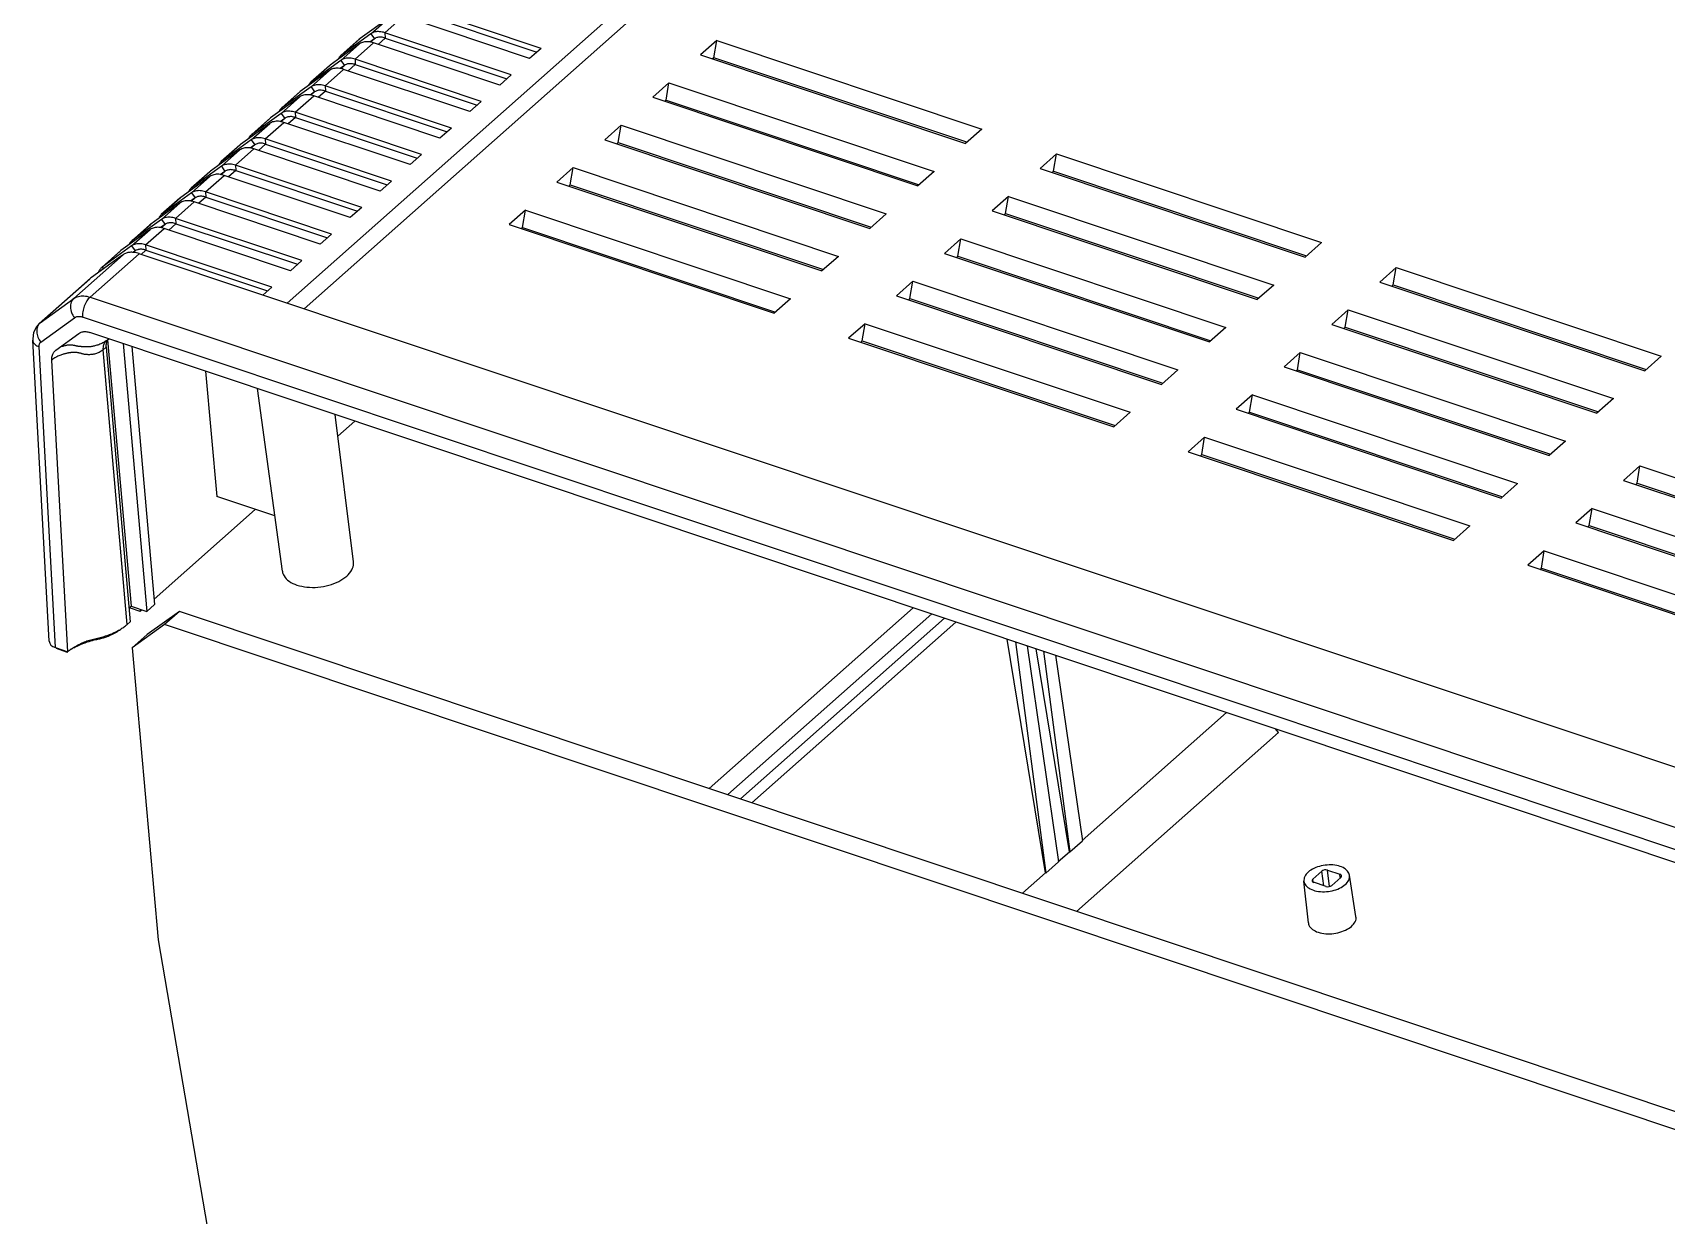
# Model space of a CAD drawing. Header units: millimetres. Extents: x 2015 to 2819, y -1311 to -752.
# Drawn here: x 2293 to 2408.1, y -1187.8 to -1104.4 of the extents above; entities that cross this region are included whole.
import ezdxf

# ---------------------------------------------------------------- set-up
doc = ezdxf.new("R2010")
doc.units = ezdxf.units.MM
doc.layers.add('06___PRT_ALL_SURFS', color=7, linetype='Continuous')

# ---------------------------------------------------------------- blocks, each defined once
blk = doc.blocks.new('*u43')
at = {"color": 7, "linetype": 'Continuous'}
for p, q in [((-119.05, 39.92), (-120.66, 69.31)), ((-112.05, 42.19), (-114.41, 69)), ((-114.12, 69.26), (-111.75, 42.45)), ((-113.96, 69.99), (-111.67, 43.96)), ((-112.45, 69.61), (-110.14, 43.45)), ((-111.61, 69.33), (-109.38, 44.13)), ((-117.84, 39.51), (-119.4, 67.99)), ((-104.42, 66.93), (-103.29, 54.67)), ((-96.9, 47.38), (-99.34, 65.23)), ((-89.96, 48.29), (-91.74, 62.69)), ((-89.82, 62.04), (-91.48, 60.57)), ((-97.64, 52.78), (-103.29, 54.67)), ((-99.55, 53.42), (-109.43, 44.65)), ((-111.67, 43.96), (-111.87, 43.78)), ((-111.76, 43.88), (-111.74, 43.78)), ((-110.78, 43.46), (-111.74, 43.78)), ((-111.67, 43.96), (-110.14, 43.45)), ((-110.8, 43.67), (-110.78, 43.46)), ((-110.61, 43.61), (-110.78, 43.46)), ((-109.38, 44.13), (-110.14, 43.45)), ((-106.96, 43.46), (-110.1, 41.19)), ((-106.96, 43.46), (-108.42, 42.17)), ((61.31, -12.82), (-106.96, 43.46)), ((-35.33, 43.82), (-55.24, 26.16)), ((-33.51, 43.21), (-53.42, 25.56)), ((-112.05, 42.19), (-111.75, 42.45)), ((-108.42, 42.17), (-111.56, 39.9)), ((61.03, -14.51), (-108.42, 42.17)), ((-32.26, 42.79), (-52.17, 25.14)), ((-51.06, 24.77), (-31.15, 42.42)), ((-119.05, 39.92), (-117.84, 39.51)), ((-110.1, 41.19), (-111.56, 39.9)), ((-111.56, 39.9), (-109.04, 11.39)), ((-22.39, 17.92), (-26.13, 40.74)), ((-25.33, 40.47), (-22.36, 17.89)), ((-24.2, 40.09), (-21.12, 18.99)), ((-118.74, 39.76), (-118.74, 39.81)), ((-118.74, 39.76), (-117.91, 39.49)), ((-117.91, 39.49), (-117.92, 39.54)), ((-20.05, 19.99), (-23.3, 39.79)), ((-22.6, 39.56), (-20.03, 19.96)), ((-21.42, 39.17), (-18.79, 21.06)), ((-18.81, 21.09), (-4.72, 33.58)), ((0.34, 31.63), (0.05, 31.98)), ((-19.37, 14.16), (0.34, 31.63)), ((-20.03, 19.96), (-18.79, 21.06)), ((-21.15, 19.02), (-20.05, 19.99)), ((-20.05, 19.99), (-20.03, 19.96)), ((-24.63, 15.93), (-22.39, 17.92)), ((-22.39, 17.92), (-22.36, 17.89)), ((-22.36, 17.89), (-21.12, 18.99)), ((3.69, 17.31), (4.57, 18.09)), ((4.76, 16.67), (4.57, 18.09)), ((5.34, 16.59), (5.13, 18.19)), ((5.13, 18.19), (6.33, 17.78)), ((6.37, 17.46), (6.33, 17.78)), ((7.9, 13.65), (7.29, 17.7)), ((3.27, 13.04), (2.83, 17.11)), ((3.74, 17.02), (3.69, 17.31)), ((4.99, 16.59), (3.78, 17)), ((6.42, 17.47), (5.55, 16.69)), ((-109.04, 11.39), (-104.02, -17.95))]:
    blk.add_line(p, q, dxfattribs=at)
for centre, radius, start, end in [((-115.51, 46.28), 5.36, 300.6356, 303.397), ((-115.29, 45.95), 4.96, 303.4045, 305.7786), ((-115.07, 45.64), 4.58, 305.7717, 308.4023), ((-114.85, 45.36), 4.23, 308.4096, 310.6594), ((-114.72, 45.21), 4.03, 310.6707, 311.5623), ((-114.3, 34.58), 6.1, 119.1357, 122.7957), ((-114.74, 35.23), 5.31, 126.1103, 126.7138), ((-115.15, 36.47), 4.07, 129.6646, 131.5449), ((-114.98, 36.27), 4.33, 127.6366, 129.662), ((-114.79, 36.02), 4.64, 125.7493, 127.6369)]:
    blk.add_arc(centre, radius, start, end, dxfattribs=at)
for centre, major_axis, ratio, start_param, end_param in [((-118.17, 40.69), (1.49, 0.19), 0.572964, 3.099363, 4.008708), ((4.89, 17.98), (0.397, 0.052), 0.574213, 0.86858, 2.439072), ((6.1, 17.58), (0.397, 0.052), 0.573868, 5.580869, 7.151361), ((4.02, 17.2), (0.397, 0.052), 0.573868, 2.439276, 4.009768), ((5.22, 16.8), (0.397, 0.052), 0.574213, -2.273013, -0.702521)]:
    blk.add_ellipse(centre, major_axis=major_axis, ratio=ratio, start_param=start_param, end_param=end_param, dxfattribs=at)
for points, start_tangent, end_tangent in [([(-90.62, 46.9), (-90.12, 47.51), (-89.95, 48.15), (-89.96, 48.29)], (0.748212, 0.663459), (-0.129359, 0.991598)), ([(-96.9, 47.39), (-96.74, 46.93), (-96.25, 46.41), (-95.48, 46.03), (-94.51, 45.83), (-93.43, 45.82), (-92.36, 46.02), (-91.39, 46.39), (-90.62, 46.9)], (0.141841, -0.989889), (0.748212, 0.663459)), ([(-117.5, 39.79), (-117.11, 40.04), (-116.68, 40.27), (-116.22, 40.48), (-115.73, 40.65), (-115.21, 40.79), (-114.68, 40.91), (-114.16, 41.06), (-113.67, 41.23), (-113.21, 41.44), (-112.78, 41.67)], (0.81147, 0.584394), (0.860243, 0.509884)), ([(-117.27, 39.9), (-116.81, 40.13), (-115.95, 40.47), (-115.26, 40.67), (-115.03, 40.72), (-114.63, 40.81), (-114.26, 40.92), (-113.56, 41.2), (-112.56, 41.81)], (0.873206, 0.487352), (0.780239, 0.625482)), ([(-118.97, 39.88), (-118.88, 39.83), (-118.74, 39.76)], (0.800723, -0.599035), (0.948352, -0.31722)), ([(3.25, 18), (2.91, 17.56), (2.83, 17.11)], (-0.748212, -0.663459), (0.107384, -0.994218)), ([(7.29, 17.7), (7.1, 18.09), (6.66, 18.43), (6.04, 18.64), (5.29, 18.7), (4.52, 18.6), (3.81, 18.36), (3.25, 18)], (-0.152706, 0.988272), (-0.748212, -0.663459)), ([(6.87, 16.78), (7.21, 17.22), (7.29, 17.68), (7.29, 17.7)], (0.748212, 0.663459), (-0.152706, 0.988272)), ([(2.83, 17.11), (2.83, 17.1), (3.01, 16.69), (3.45, 16.35), (4.07, 16.14), (4.83, 16.08), (5.6, 16.18), (6.31, 16.42), (6.87, 16.78)], (0.107384, -0.994218), (0.748212, 0.663459)), ([(3.27, 13.04), (3.27, 13.03), (3.46, 12.6), (3.92, 12.25), (4.57, 12.03), (5.35, 11.97), (6.15, 12.07), (6.89, 12.33), (7.47, 12.7)], (0.107463, -0.994209), (0.748212, 0.663459)), ([(7.47, 12.7), (7.82, 13.15), (7.91, 13.63), (7.9, 13.65)], (0.748212, 0.663459), (-0.152781, 0.98826))]:
    blk.add_spline(points, degree=3, dxfattribs=dict(at, start_tangent=start_tangent, end_tangent=end_tangent))
at = {"layer": '06___PRT_ALL_SURFS', "color": 7, "linetype": 'Continuous'}
for p, q in [((12.5, 170.15), (-96.43, 73.55)), ((13.74, 169.23), (-94.78, 73)), ((-71.64, 98.43), (-83.97, 102.55)), ((-86.45, 101.47), (-89.31, 99.4)), ((-88.26, 99.86), (-86.45, 101.47)), ((-86.89, 99.97), (-85.08, 101.57)), ((-72.76, 97.45), (-85.08, 101.57)), ((-83.94, 102.04), (-72.05, 98.07)), ((-89.39, 99.34), (-91.19, 97.74)), ((-88.26, 99.86), (-91.11, 97.8)), ((-91.11, 97.8), (-89.31, 99.4)), ((-89.81, 97.38), (-88, 98.98)), ((-89.31, 99.4), (-89.39, 99.34)), ((-87.91, 99.37), (-88.35, 99.05)), ((-87.91, 99.37), (-88.29, 99.04)), ((-88.26, 99.86), (-87.91, 99.37)), ((-75.68, 94.86), (-88, 98.98)), ((-86.86, 99.45), (-87.56, 98.83)), ((-86.89, 99.97), (-86.86, 99.45)), ((-74.56, 95.84), (-86.89, 99.97)), ((-86.86, 99.45), (-74.98, 95.48)), ((-54.49, 99.22), (-56.08, 97.8)), ((-54.77, 97.53), (-54.49, 99.22)), ((-54.49, 99.22), (-28.61, 90.56)), ((-89.37, 98.88), (-92.23, 96.81)), ((-91.11, 97.8), (-91.19, 97.74)), ((-91.18, 97.27), (-89.37, 98.88)), ((-91.11, 97.8), (-91.03, 97.68)), ((-89.81, 97.38), (-89.78, 96.86)), ((-77.48, 93.25), (-89.81, 97.38)), ((-71.64, 98.43), (-72.76, 97.45)), ((-56.08, 97.8), (-30.2, 89.15)), ((-54.77, 97.53), (-54.91, 97.41)), ((-30.07, 89.27), (-54.77, 97.53)), ((-92.29, 96.29), (-95.15, 94.22)), ((-92.31, 96.75), (-94.11, 95.15)), ((-94.1, 94.68), (-92.29, 96.29)), ((-91.18, 97.27), (-94.03, 95.21)), ((-94.03, 95.21), (-92.23, 96.81)), ((-92.73, 94.79), (-90.92, 96.39)), ((-92.23, 96.81), (-92.31, 96.75)), ((-90.83, 96.78), (-91.27, 96.46)), ((-90.83, 96.78), (-91.21, 96.45)), ((-91.18, 97.27), (-90.83, 96.78)), ((-78.6, 92.27), (-90.92, 96.39)), ((-89.78, 96.86), (-90.48, 96.24)), ((-89.78, 96.86), (-77.9, 92.89)), ((-74.56, 95.84), (-75.68, 94.86)), ((-95.23, 94.16), (-97.03, 92.56)), ((-94.1, 94.68), (-96.96, 92.62)), ((-96.96, 92.62), (-95.15, 94.22)), ((-95.15, 94.22), (-95.23, 94.16)), ((-93.75, 94.19), (-94.19, 93.87)), ((-93.75, 94.19), (-94.13, 93.86)), ((-94.03, 95.21), (-94.11, 95.15)), ((-94.1, 94.68), (-93.75, 94.19)), ((-94.03, 95.21), (-93.95, 95.09)), ((-92.7, 94.27), (-93.4, 93.65)), ((-92.73, 94.79), (-92.7, 94.27)), ((-80.4, 90.66), (-92.73, 94.79)), ((-92.7, 94.27), (-80.82, 90.3)), ((-59.16, 95.07), (-60.75, 93.66)), ((-59.44, 93.39), (-59.16, 95.07)), ((-59.16, 95.07), (-33.28, 86.42)), ((-95.21, 93.7), (-98.07, 91.64)), ((-96.96, 92.62), (-97.03, 92.56)), ((-97.02, 92.09), (-95.21, 93.7)), ((-96.96, 92.62), (-96.87, 92.5)), ((-95.65, 92.2), (-93.84, 93.8)), ((-81.52, 89.68), (-93.84, 93.8)), ((-77.48, 93.25), (-78.6, 92.27)), ((-60.75, 93.66), (-34.87, 85)), ((-59.58, 93.27), (-59.44, 93.39)), ((-59.44, 93.39), (-34.74, 85.12)), ((-98.13, 91.11), (-100.99, 89.05)), ((-98.15, 91.57), (-99.95, 89.97)), ((-99.94, 89.5), (-98.13, 91.11)), ((-97.02, 92.09), (-99.88, 90.03)), ((-99.88, 90.03), (-98.07, 91.64)), ((-98.57, 89.61), (-96.76, 91.21)), ((-98.07, 91.64), (-98.15, 91.57)), ((-96.67, 91.6), (-97.11, 91.28)), ((-96.67, 91.6), (-97.05, 91.27)), ((-97.02, 92.09), (-96.67, 91.6)), ((-84.44, 87.09), (-96.76, 91.21)), ((-95.62, 91.68), (-96.32, 91.06)), ((-95.65, 92.2), (-95.62, 91.68)), ((-83.32, 88.07), (-95.65, 92.2)), ((-95.62, 91.68), (-83.74, 87.71)), ((-63.83, 90.93), (-65.43, 89.52)), ((-64.12, 89.24), (-63.83, 90.93)), ((-63.83, 90.93), (-37.95, 82.27)), ((-99.94, 89.5), (-102.8, 87.44)), ((-99.88, 90.03), (-99.95, 89.97)), ((-99.94, 89.5), (-99.59, 89.01)), ((-99.88, 90.03), (-99.79, 89.91)), ((-98.57, 89.61), (-98.54, 89.09)), ((-86.24, 85.48), (-98.57, 89.61)), ((-80.4, 90.66), (-81.52, 89.68)), ((-65.43, 89.52), (-39.55, 80.86)), ((-28.61, 90.56), (-30.2, 89.15)), ((-101.05, 88.52), (-103.91, 86.46)), ((-101.07, 88.98), (-102.88, 87.38)), ((-102.86, 86.92), (-101.05, 88.52)), ((-102.8, 87.44), (-100.99, 89.05)), ((-101.49, 87.02), (-99.68, 88.62)), ((-100.99, 89.05), (-101.07, 88.98)), ((-99.59, 89.01), (-100.04, 88.69)), ((-99.59, 89.01), (-99.97, 88.68)), ((-87.36, 84.5), (-99.68, 88.62)), ((-98.54, 89.09), (-99.24, 88.47)), ((-98.54, 89.09), (-86.66, 85.12)), ((-83.32, 88.07), (-84.44, 87.09)), ((-64.25, 89.12), (-64.12, 89.24)), ((-64.12, 89.24), (-39.41, 80.98)), ((-21.33, 88.13), (-22.92, 86.71)), ((-21.61, 86.44), (-21.33, 88.13)), ((-21.33, 88.13), (4.55, 79.47)), ((-103.99, 86.39), (-105.8, 84.79)), ((-102.86, 86.92), (-105.72, 84.85)), ((-105.72, 84.85), (-103.91, 86.46)), ((-103.91, 86.46), (-103.99, 86.39)), ((-102.51, 86.42), (-102.96, 86.1)), ((-102.51, 86.42), (-102.89, 86.09)), ((-102.8, 87.44), (-102.88, 87.38)), ((-102.86, 86.92), (-102.51, 86.42)), ((-102.8, 87.44), (-102.71, 87.32)), ((-101.46, 86.5), (-102.16, 85.88)), ((-101.49, 87.02), (-101.46, 86.5)), ((-89.16, 82.89), (-101.49, 87.02)), ((-101.46, 86.5), (-89.58, 82.53)), ((-68.5, 86.79), (-70.1, 85.37)), ((-68.79, 85.1), (-68.5, 86.79)), ((-68.5, 86.79), (-42.62, 78.13)), ((-33.28, 86.42), (-34.87, 85)), ((-22.92, 86.71), (2.95, 78.05)), ((-21.75, 86.32), (-21.61, 86.44)), ((-21.61, 86.44), (3.09, 78.18)), ((-103.97, 85.93), (-106.83, 83.87)), ((-105.72, 84.85), (-105.8, 84.79)), ((-105.78, 84.33), (-103.97, 85.93)), ((-105.72, 84.85), (-105.63, 84.73)), ((-104.41, 84.43), (-102.6, 86.03)), ((-90.28, 81.91), (-102.6, 86.03)), ((-86.24, 85.48), (-87.36, 84.5)), ((-70.1, 85.37), (-44.22, 76.72)), ((-68.92, 84.98), (-68.79, 85.1)), ((-68.79, 85.1), (-44.08, 76.84)), ((-106.89, 83.34), (-109.75, 81.28)), ((-106.91, 83.8), (-108.72, 82.2)), ((-108.7, 81.74), (-106.89, 83.34)), ((-105.78, 84.33), (-108.64, 82.26)), ((-108.64, 82.26), (-106.83, 83.87)), ((-107.33, 81.84), (-105.52, 83.44)), ((-106.83, 83.87), (-106.91, 83.8)), ((-105.43, 83.83), (-105.88, 83.51)), ((-105.43, 83.83), (-105.81, 83.5)), ((-105.78, 84.33), (-105.43, 83.83)), ((-93.2, 79.32), (-105.52, 83.44)), ((-104.38, 83.91), (-105.08, 83.29)), ((-104.41, 84.43), (-104.38, 83.91)), ((-92.09, 80.3), (-104.41, 84.43)), ((-104.38, 83.91), (-92.5, 79.94)), ((-26, 83.98), (-27.6, 82.57)), ((-26.29, 82.3), (-26, 83.98)), ((-26, 83.98), (-0.12, 75.33)), ((-108.7, 81.74), (-111.56, 79.67)), ((-108.64, 82.26), (-108.72, 82.2)), ((-108.7, 81.74), (-108.35, 81.25)), ((-108.64, 82.26), (-108.55, 82.14)), ((-107.33, 81.84), (-107.3, 81.32)), ((-95.01, 77.72), (-107.33, 81.84)), ((-89.16, 82.89), (-90.28, 81.91)), ((-73.18, 82.64), (-74.77, 81.23)), ((-73.46, 80.96), (-73.18, 82.64)), ((-73.18, 82.64), (-47.3, 73.99)), ((-37.95, 82.27), (-39.55, 80.86)), ((-27.6, 82.57), (-1.72, 73.91)), ((-26.42, 82.17), (-26.29, 82.3)), ((-26.29, 82.3), (-1.58, 74.03)), ((-109.81, 80.75), (-112.67, 78.69)), ((-109.83, 81.21), (-111.64, 79.61)), ((-111.62, 79.15), (-109.81, 80.75)), ((-111.56, 79.67), (-109.75, 81.28)), ((-110.25, 79.25), (-108.44, 80.85)), ((-109.75, 81.28), (-109.83, 81.21)), ((-108.35, 81.25), (-108.8, 80.93)), ((-108.35, 81.25), (-108.73, 80.91)), ((-96.12, 76.73), (-108.44, 80.85)), ((-107.3, 81.32), (-108, 80.7)), ((-107.3, 81.32), (-95.42, 77.35)), ((-92.09, 80.3), (-93.2, 79.32)), ((-74.77, 81.23), (-48.89, 72.57)), ((-73.6, 80.84), (-73.46, 80.96)), ((-73.46, 80.96), (-48.76, 72.69)), ((-30.67, 79.84), (-32.27, 78.42)), ((-30.96, 78.15), (-30.67, 79.84)), ((-30.67, 79.84), (-4.79, 71.18)), ((-112.45, 78.29), (-117.27, 74.02)), ((-110.89, 78.39), (-115.68, 74.14)), ((-112.75, 78.62), (-114.56, 77.02)), ((-111.62, 79.15), (-114.48, 77.08)), ((-114.48, 77.08), (-112.67, 78.69)), ((-112.67, 78.69), (-112.75, 78.62)), ((-111.56, 79.67), (-111.64, 79.61)), ((-111.62, 79.15), (-111.27, 78.66)), ((-111.56, 79.67), (-111.47, 79.55)), ((-111.27, 78.66), (-111.44, 78.54)), ((-111.27, 78.66), (-111.42, 78.52)), ((59.88, 21.27), (-110.89, 78.39)), ((-110.22, 78.73), (-110.69, 78.32)), ((-110.25, 79.25), (-110.22, 78.73)), ((-97.93, 75.13), (-110.25, 79.25)), ((-110.22, 78.73), (-98.34, 74.76)), ((-32.27, 78.42), (-6.39, 69.77)), ((-31.09, 78.03), (-30.96, 78.15)), ((-30.96, 78.15), (-6.25, 69.89)), ((4.55, 79.47), (2.95, 78.05)), ((-112.69, 78.12), (-115.55, 76.05)), ((-114.48, 77.08), (-114.56, 77.02)), ((-114.48, 77.08), (-114.36, 76.92)), ((-95.01, 77.72), (-96.12, 76.73)), ((-42.62, 78.13), (-44.22, 76.72)), ((11.83, 77.04), (10.23, 75.62)), ((11.54, 75.35), (11.83, 77.04)), ((11.83, 77.04), (37.71, 68.38)), ((-120.63, 71.57), (-115.7, 75.94)), ((-120.55, 71.63), (-115.62, 76)), ((-115.7, 75.94), (-115.62, 76)), ((-115.55, 76.05), (-115.62, 76)), ((-97.93, 75.13), (-98.8, 74.35)), ((-35.35, 75.7), (-36.94, 74.28)), ((-35.63, 74.01), (-35.35, 75.7)), ((-35.35, 75.7), (-9.47, 67.04)), ((-0.12, 75.33), (-1.72, 73.91)), ((10.23, 75.62), (36.11, 66.96)), ((11.41, 75.23), (11.54, 75.35)), ((11.54, 75.35), (36.25, 67.08)), ((-120.55, 71.63), (-117.27, 74.02)), ((-115.68, 74.14), (55.09, 17.02)), ((-47.3, 73.99), (-48.89, 72.57)), ((-36.94, 74.28), (-11.06, 65.63)), ((-35.77, 73.89), (-35.63, 74.01)), ((-35.63, 74.01), (-10.93, 65.75)), ((-120.49, 69.75), (-117.21, 72.13)), ((54.37, 15.08), (-116.4, 72.2)), ((7.16, 72.89), (5.56, 71.48)), ((6.87, 71.2), (7.16, 72.89)), ((7.16, 72.89), (33.04, 64.24)), ((-120.63, 71.57), (-120.91, 71.26)), ((-120.63, 71.57), (-120.55, 71.63)), ((-119.02, 68.96), (-116.76, 70.61)), ((53.9, 13.97), (-115.69, 70.7)), ((-40.02, 71.55), (-41.62, 70.14)), ((-40.3, 69.87), (-40.02, 71.55)), ((-40.02, 71.55), (-14.14, 62.9)), ((-4.79, 71.18), (-6.39, 69.77)), ((5.56, 71.48), (31.44, 62.82)), ((6.74, 71.08), (6.87, 71.2)), ((6.87, 71.2), (31.58, 62.94)), ((-121.28, 70.07), (-121.28, 69.95)), ((-119.66, 40.54), (-121.28, 69.95)), ((-119.06, 68.92), (-119.02, 68.96)), ((-114.12, 69.26), (-114.41, 69)), ((-114.21, 69.82), (-113.85, 70.08)), ((-41.62, 70.14), (-15.74, 61.48)), ((-40.44, 69.75), (-40.3, 69.87)), ((-40.3, 69.87), (-15.6, 61.6)), ((2.48, 68.75), (0.89, 67.33)), ((2.2, 67.06), (2.48, 68.75)), ((2.48, 68.75), (28.36, 60.09)), ((-9.47, 67.04), (-11.06, 65.63)), ((0.89, 67.33), (26.77, 58.68)), ((2.06, 66.94), (2.2, 67.06)), ((2.2, 67.06), (26.9, 58.8)), ((37.71, 68.38), (36.11, 66.96)), ((-2.19, 64.61), (-3.79, 63.19)), ((-2.47, 62.92), (-2.19, 64.61)), ((-2.19, 64.61), (23.69, 55.95)), ((33.04, 64.24), (31.44, 62.82)), ((-14.14, 62.9), (-15.74, 61.48)), ((-3.79, 63.19), (22.09, 54.53)), ((-2.61, 62.8), (-2.47, 62.92)), ((-2.47, 62.92), (22.23, 54.65)), ((-6.86, 60.46), (-8.46, 59.05)), ((-8.46, 59.05), (17.42, 50.39)), ((-7.15, 58.77), (-6.86, 60.46)), ((-6.86, 60.46), (19.02, 51.81)), ((28.36, 60.09), (26.77, 58.68)), ((-7.28, 58.65), (-7.15, 58.77)), ((-7.15, 58.77), (17.56, 50.51)), ((35.64, 57.66), (34.04, 56.24)), ((35.36, 55.97), (35.64, 57.66)), ((35.64, 57.66), (61.52, 49)), ((23.69, 55.95), (22.09, 54.53)), ((34.04, 56.24), (59.92, 47.59)), ((35.22, 55.85), (35.36, 55.97)), ((35.36, 55.97), (60.06, 47.71)), ((30.97, 53.51), (29.37, 52.1)), ((30.68, 51.83), (30.97, 53.51)), ((30.97, 53.51), (56.85, 44.86)), ((19.02, 51.81), (17.42, 50.39)), ((29.37, 52.1), (55.25, 43.44)), ((30.55, 51.71), (30.68, 51.83)), ((30.68, 51.83), (55.39, 43.56)), ((26.29, 49.37), (24.7, 47.96)), ((24.7, 47.96), (50.58, 39.3)), ((26.01, 47.68), (26.29, 49.37)), ((26.29, 49.37), (52.17, 40.71)), ((25.87, 47.56), (26.01, 47.68)), ((26.01, 47.68), (50.71, 39.42))]:
    blk.add_line(p, q, dxfattribs=at)
blk.add_lwpolyline([(-120.91, 71.26), (-121.19, 70.7), (-121.28, 70.07)], dxfattribs=at)
for centre, radius, start, end in [((-90.44, 96.92), 1.11, 148.7546, 154.7748), ((-93.36, 94.33), 1.11, 148.7546, 154.7748), ((-96.28, 91.74), 1.11, 148.7546, 154.7748), ((-99.2, 89.15), 1.11, 148.7546, 154.7748), ((-102.12, 86.56), 1.11, 148.7546, 154.7748), ((-105.04, 83.97), 1.11, 148.7546, 154.7748), ((-107.96, 81.38), 1.11, 148.7546, 154.7748), ((-28.25, -38.81), 144.24, 125.7178, 125.8363), ((-110.88, 78.79), 1.11, 148.7546, 154.7748), ((-110.75, 77.88), 0.935, 103.9694, 109.413), ((-113.28, 69.54), 0.823, 137.0379, 144.3764)]:
    blk.add_arc(centre, radius, start, end, dxfattribs=at)
blk.add_ellipse((-110.42, 76.09), major_axis=(-2.14, 2.11), ratio=0.572944, start_param=-0.86571, end_param=-0.642135, dxfattribs=at)
for points, start_tangent, end_tangent in [([(-88.52, 99.09), (-88.99, 99.05), (-89.37, 98.88)], (-0.997211, 0.074631), (-0.810696, -0.585468)), ([(-88, 98.98), (-88.52, 99.09)], (-0.948352, 0.31722), (-0.997211, 0.074631)), ([(-86.89, 99.97), (-87.41, 100.07), (-87.87, 100.04), (-88.26, 99.86)], (-0.948352, 0.31722), (-0.810696, -0.585468)), ([(-86.86, 99.45), (-87.25, 99.53), (-87.61, 99.51), (-87.91, 99.37)], (-0.948352, 0.31722), (-0.810696, -0.585468)), ([(-91.19, 97.74), (-91.39, 97.5)], (-0.746503, -0.665382), (-0.51932, -0.85458)), ([(-89.81, 97.38), (-90.33, 97.48), (-90.79, 97.45), (-91.18, 97.27)], (-0.948352, 0.31722), (-0.810696, -0.585468)), ([(-91.44, 96.5), (-91.91, 96.46), (-92.29, 96.29)], (-0.997211, 0.074631), (-0.810696, -0.585468)), ([(-90.92, 96.39), (-91.44, 96.5)], (-0.948352, 0.31722), (-0.997211, 0.074631)), ([(-89.78, 96.86), (-90.17, 96.94), (-90.53, 96.92), (-90.83, 96.78)], (-0.948352, 0.31722), (-0.810696, -0.585468)), ([(-94.11, 95.15), (-94.31, 94.91)], (-0.746503, -0.665382), (-0.51932, -0.85458)), ([(-92.73, 94.79), (-93.25, 94.89), (-93.71, 94.86), (-94.1, 94.68)], (-0.948352, 0.31722), (-0.810696, -0.585468)), ([(-92.7, 94.27), (-93.1, 94.35), (-93.45, 94.33), (-93.75, 94.19)], (-0.948352, 0.31722), (-0.810696, -0.585468)), ([(-97.03, 92.56), (-97.23, 92.32)], (-0.746503, -0.665382), (-0.51932, -0.85458)), ([(-94.36, 93.91), (-94.83, 93.87), (-95.21, 93.7)], (-0.997211, 0.074631), (-0.810696, -0.585468)), ([(-93.84, 93.8), (-94.36, 93.91)], (-0.948352, 0.31722), (-0.997211, 0.074631)), ([(-97.28, 91.32), (-97.75, 91.28), (-98.13, 91.11)], (-0.997211, 0.074631), (-0.810696, -0.585468)), ([(-96.76, 91.21), (-97.28, 91.32)], (-0.948352, 0.31722), (-0.997211, 0.074631)), ([(-95.65, 92.2), (-96.17, 92.3), (-96.63, 92.27), (-97.02, 92.09)], (-0.948352, 0.31722), (-0.810696, -0.585468)), ([(-95.62, 91.68), (-96.02, 91.77), (-96.37, 91.74), (-96.67, 91.6)], (-0.948352, 0.31722), (-0.810696, -0.585468)), ([(-99.95, 89.97), (-100.16, 89.73)], (-0.746503, -0.665382), (-0.51932, -0.85458)), ([(-98.57, 89.61), (-99.09, 89.71), (-99.56, 89.68), (-99.94, 89.5)], (-0.948352, 0.31722), (-0.810696, -0.585468)), ([(-100.2, 88.73), (-100.67, 88.69), (-101.05, 88.52)], (-0.997211, 0.074631), (-0.810696, -0.585468)), ([(-99.68, 88.62), (-100.2, 88.73)], (-0.948352, 0.31722), (-0.997211, 0.074631)), ([(-98.54, 89.09), (-98.94, 89.18), (-99.3, 89.15), (-99.59, 89.01)], (-0.948352, 0.31722), (-0.810696, -0.585468)), ([(-103.12, 86.14), (-103.59, 86.1), (-103.97, 85.93)], (-0.997211, 0.074631), (-0.810696, -0.585468)), ([(-102.6, 86.03), (-103.12, 86.14)], (-0.948352, 0.31722), (-0.997211, 0.074631)), ([(-102.88, 87.38), (-103.08, 87.14)], (-0.746503, -0.665382), (-0.51932, -0.85458)), ([(-101.49, 87.02), (-102.01, 87.13), (-102.48, 87.09), (-102.86, 86.92)], (-0.948352, 0.31722), (-0.810696, -0.585468)), ([(-101.46, 86.5), (-101.86, 86.59), (-102.22, 86.56), (-102.51, 86.42)], (-0.948352, 0.31722), (-0.810696, -0.585468)), ([(-105.8, 84.79), (-106, 84.55)], (-0.746503, -0.665382), (-0.51932, -0.85458)), ([(-104.41, 84.43), (-104.93, 84.54), (-105.4, 84.5), (-105.78, 84.33)], (-0.948352, 0.31722), (-0.810696, -0.585468)), ([(-106.04, 83.55), (-106.51, 83.51), (-106.89, 83.34)], (-0.997211, 0.074631), (-0.810696, -0.585468)), ([(-105.52, 83.44), (-106.04, 83.55)], (-0.948352, 0.31722), (-0.997211, 0.074631)), ([(-104.38, 83.91), (-104.78, 84), (-105.14, 83.97), (-105.43, 83.83)], (-0.948352, 0.31722), (-0.810696, -0.585468)), ([(-108.72, 82.2), (-108.92, 81.96)], (-0.746503, -0.665382), (-0.51932, -0.85458)), ([(-107.33, 81.84), (-107.85, 81.95), (-108.32, 81.91), (-108.7, 81.74)], (-0.948352, 0.31722), (-0.810696, -0.585468)), ([(-107.3, 81.32), (-107.7, 81.41), (-108.06, 81.38), (-108.35, 81.25)], (-0.948352, 0.31722), (-0.810696, -0.585468)), ([(-108.96, 80.96), (-109.43, 80.92), (-109.81, 80.75)], (-0.997211, 0.074631), (-0.810696, -0.585468)), ([(-108.44, 80.85), (-108.96, 80.96)], (-0.948352, 0.31722), (-0.997211, 0.074631)), ([(-111.8, 78.52), (-112.15, 78.45), (-112.45, 78.29)], (-0.996032, -0.088994), (-0.811902, -0.583794)), ([(-111.64, 79.61), (-111.84, 79.37)], (-0.746503, -0.665382), (-0.51932, -0.85458)), ([(-111.42, 78.51), (-111.8, 78.52)], (-0.992477, 0.122429), (-0.996032, -0.088994)), ([(-110.25, 79.25), (-110.77, 79.36), (-111.24, 79.32), (-111.62, 79.15)], (-0.948352, 0.31722), (-0.810696, -0.585468)), ([(-111.06, 78.77), (-111.27, 78.66)], (-0.943039, -0.332683), (-0.810696, -0.585468)), ([(-110.22, 78.73), (-110.62, 78.82), (-110.98, 78.79)], (-0.948352, 0.31722), (-0.970359, -0.241667)), ([(-114.76, 76.78), (-114.85, 76.58)], (-0.51932, -0.85458), (-0.344103, -0.938932)), ([(-114.56, 77.02), (-114.76, 76.78)], (-0.746503, -0.665382), (-0.51932, -0.85458)), ([(-117.27, 74.02), (-117.52, 73.65), (-117.6, 73.16), (-117.49, 72.63), (-117.21, 72.13)], (-0.746565, -0.665313), (0.614921, -0.788588)), ([(-117.27, 74.02), (-116.82, 74.22), (-116.28, 74.27), (-115.68, 74.14)], (0.809565, 0.58703), (0.948325, -0.317301)), ([(-115.68, 74.14), (-116, 73.77), (-116.24, 73.27), (-116.39, 72.72), (-116.4, 72.2)], (-0.748212, -0.663459), (0.095699, -0.99541)), ([(-117.21, 72.13), (-116.98, 72.24), (-116.7, 72.26), (-116.4, 72.2)], (0.808454, 0.588559), (0.948292, -0.317399)), ([(-120.81, 71.26), (-120.88, 70.77), (-120.77, 70.24), (-120.49, 69.75)], (-0.359265, -0.933236), (0.614921, -0.788589)), ([(-120.55, 71.63), (-120.81, 71.26)], (-0.746565, -0.665313), (-0.359265, -0.933236)), ([(-116.76, 70.61), (-116.45, 70.75)], (0.808572, 0.588397), (0.96755, 0.25268)), ([(-116.45, 70.75), (-116.09, 70.78)], (0.96755, 0.25268), (0.997786, -0.06651)), ([(-116.09, 70.78), (-115.69, 70.7)], (0.997786, -0.06651), (0.948353, -0.317218)), ([(-121.27, 69.95), (-121.26, 69.85), (-121.06, 69.54), (-120.66, 69.31)], (0.041652, -0.999132), (0.93539, -0.353619)), ([(-120.66, 69.31), (-120.65, 69.49), (-120.59, 69.64), (-120.49, 69.75)], (-0.055113, 0.99848), (0.808868, 0.58799)), ([(-119.4, 67.99), (-119.38, 68.39), (-119.24, 68.72), (-119.06, 68.92)], (-0.054726, 0.998501), (0.763588, 0.645704)), ([(-114.41, 69), (-114.6, 68.86), (-114.78, 68.75), (-114.97, 68.67), (-115.15, 68.61), (-115.33, 68.57), (-115.5, 68.54), (-115.65, 68.53), (-115.8, 68.52), (-115.94, 68.53), (-116.08, 68.54), (-116.23, 68.56), (-116.36, 68.59), (-116.47, 68.62), (-116.56, 68.65), (-116.65, 68.67), (-116.73, 68.69), (-116.8, 68.71), (-116.88, 68.72), (-116.96, 68.73), (-117.08, 68.74), (-117.23, 68.74), (-117.37, 68.73), (-117.49, 68.73), (-117.6, 68.72), (-117.68, 68.71), (-117.74, 68.7), (-117.81, 68.69), (-117.91, 68.67), (-118.03, 68.64), (-118.16, 68.61), (-118.3, 68.57), (-118.46, 68.51), (-118.63, 68.45), (-118.81, 68.37), (-119, 68.27), (-119.2, 68.15), (-119.4, 67.99)], (-0.748202, -0.663471), (-0.762226, -0.647311)), ([(-114.44, 69.67), (-114.63, 69.58), (-114.83, 69.5), (-115.02, 69.44), (-115.2, 69.39), (-115.36, 69.35), (-115.52, 69.32), (-115.67, 69.3), (-115.81, 69.29), (-115.95, 69.28), (-116.08, 69.28), (-116.21, 69.29), (-116.33, 69.29), (-116.45, 69.3), (-116.55, 69.31), (-116.64, 69.32), (-116.73, 69.33), (-116.83, 69.34), (-116.92, 69.36), (-117, 69.37), (-117.08, 69.39), (-117.16, 69.41), (-117.25, 69.42), (-117.36, 69.44), (-117.49, 69.46), (-117.61, 69.46), (-117.72, 69.46), (-117.84, 69.45), (-117.97, 69.43), (-118.1, 69.4), (-118.26, 69.36), (-118.43, 69.31)], (-0.875263, -0.483647), (-0.93498, -0.354701)), ([(-114.21, 69.82), (-114.25, 69.79), (-114.44, 69.67)], (-0.810647, -0.585535), (-0.875263, -0.483647)), ([(-114.41, 69.27), (-114.41, 69)], (-0.09932, -0.995056), (0.087887, -0.99613)), ([(-114.27, 69.7), (-114.39, 69.39), (-114.41, 69.27)], (-0.519324, -0.854578), (-0.09932, -0.995056)), ([(-114.12, 69.89), (-114.27, 69.7)], (-0.746181, -0.665743), (-0.519324, -0.854578)), ([(-114.1, 69.64), (-114.12, 69.26)], (-0.190836, -0.981622), (0.087886, -0.996131)), ([(-113.95, 70.02), (-113.98, 69.96), (-114.1, 69.64)], (-0.582601, -0.812758), (-0.190836, -0.981622))]:
    blk.add_spline(points, degree=3, dxfattribs=dict(at, start_tangent=start_tangent, end_tangent=end_tangent))

msp = doc.modelspace()

# ---------------------------------------------------------------- block references
at = {"xscale": 0.7217100000000002, "yscale": 0.7217100000000002, "zscale": 0.7217100000000002}
msp.add_blockref('*u43', (2380.49, -1176.547), dxfattribs=at)

doc.saveas('drawing.dxf')
